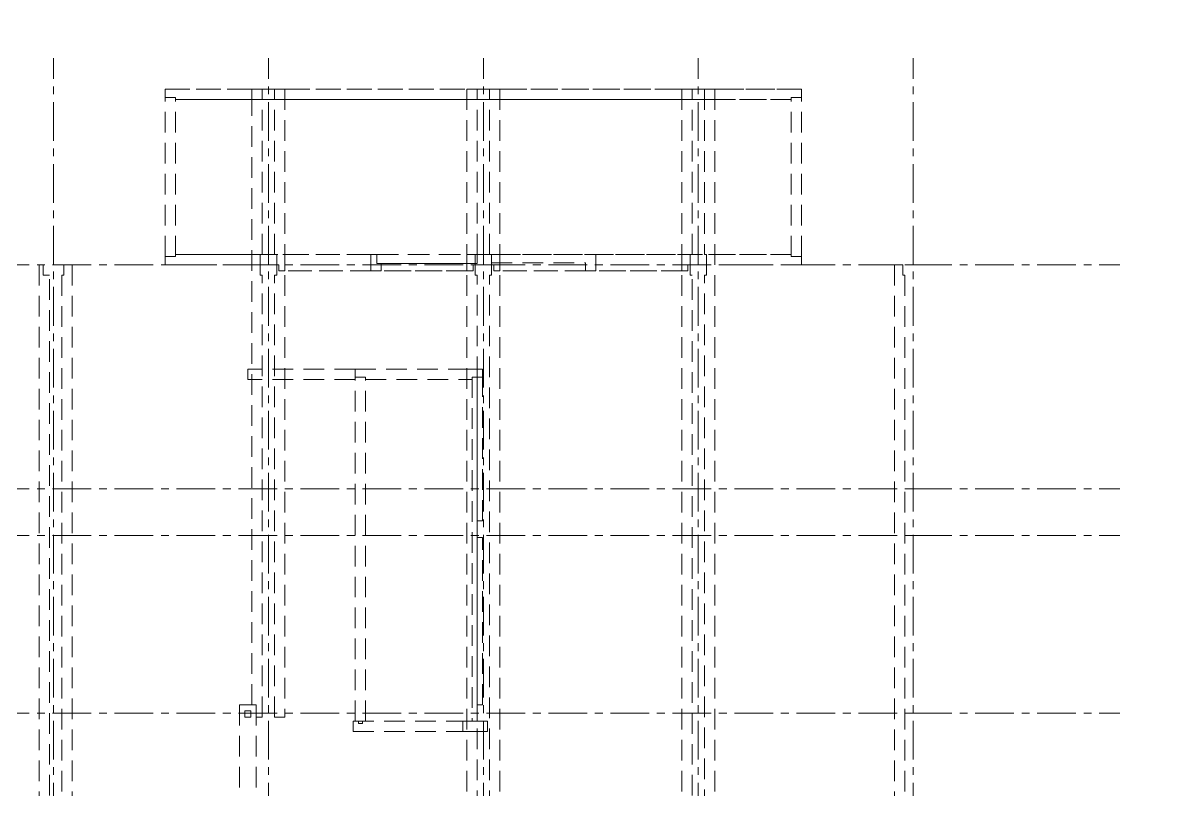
# Model space of a CAD drawing. Header units: millimetres. Extents: x 0 to 10920, y 0 to 297.
# Drawn here: x 2614.2 to 2837.2, y 148.5 to 297 of the extents above; entities that cross this region are included whole.
import ezdxf

# ---------------------------------------------------------------- set-up
doc = ezdxf.new("R2010")
doc.units = ezdxf.units.MM
doc.linetypes.add('K5LT_AXLED', pattern=[12, 7.5, -1.5, 1.5, -1.5])
doc.linetypes.add('K5LT_DASHED', pattern=[6, 4, -2])
doc.layers.add('Системный слой', color=7, linetype='Continuous')

# ---------------------------------------------------------------- blocks, each defined once
blk = doc.blocks.new('U252')
at = {"layer": 'Системный слой', "color": 30, "linetype": 'K5LT_AXLED', "lineweight": 18}
for p, q in [((2595.91, 163.4), (2786.51, 163.4)), ((2786.51, 163.4), (2826.51, 163.4))]:
    blk.add_line(p, q, dxfattribs=at)
blk = doc.blocks.new('U253')
at = {"layer": 'Системный слой', "color": 30, "linetype": 'K5LT_AXLED', "lineweight": 18}
for p, q in [((2595.91, 197.8), (2786.51, 197.8)), ((2786.51, 197.8), (2826.51, 197.8))]:
    blk.add_line(p, q, dxfattribs=at)
blk = doc.blocks.new('U254')
at = {"layer": 'Системный слой', "color": 30, "linetype": 'K5LT_AXLED', "lineweight": 18}
for p, q in [((2595.91, 206.8), (2786.51, 206.8)), ((2786.51, 206.8), (2826.51, 206.8))]:
    blk.add_line(p, q, dxfattribs=at)
blk = doc.blocks.new('U255')
at = {"layer": 'Системный слой', "color": 30, "linetype": 'K5LT_AXLED', "lineweight": 18}
for p, q in [((2595.91, 250.2), (2786.51, 250.2)), ((2786.51, 250.2), (2826.51, 250.2))]:
    blk.add_line(p, q, dxfattribs=at)
blk = doc.blocks.new('U257')
at = {"layer": 'Системный слой', "color": 30, "linetype": 'K5LT_AXLED', "lineweight": 18}
for p, q in [((2620.11, 250.2), (2620.11, 290.2)), ((2620.11, 58.4), (2620.11, 250.2))]:
    blk.add_line(p, q, dxfattribs=at)
blk = doc.blocks.new('U258')
at = {"layer": 'Системный слой', "color": 30, "linetype": 'K5LT_AXLED', "lineweight": 18}
for p, q in [((2661.71, 250.2), (2661.71, 290.2)), ((2661.71, 58.4), (2661.71, 250.2))]:
    blk.add_line(p, q, dxfattribs=at)
blk = doc.blocks.new('U259')
at = {"layer": 'Системный слой', "color": 30, "linetype": 'K5LT_AXLED', "lineweight": 18}
for p, q in [((2703.31, 250.2), (2703.31, 290.2)), ((2703.31, 58.4), (2703.31, 250.2))]:
    blk.add_line(p, q, dxfattribs=at)
blk = doc.blocks.new('U260')
at = {"layer": 'Системный слой', "color": 30, "linetype": 'K5LT_AXLED', "lineweight": 18}
for p, q in [((2744.91, 250.2), (2744.91, 290.2)), ((2744.91, 58.4), (2744.91, 250.2))]:
    blk.add_line(p, q, dxfattribs=at)
blk = doc.blocks.new('U261')
at = {"layer": 'Системный слой', "color": 30, "linetype": 'K5LT_AXLED', "lineweight": 18}
for p, q in [((2786.51, 250.2), (2786.51, 290.2)), ((2786.51, 58.4), (2786.51, 250.2))]:
    blk.add_line(p, q, dxfattribs=at)
blk = doc.blocks.new('U248')
at = {"layer": 'Системный слой'}
for name in ['U257', 'U258', 'U259', 'U260', 'U261', 'U255', 'U254', 'U253', 'U252']:
    blk.add_blockref(name, (0, 0), dxfattribs=at)
blk = doc.blocks.new('U282')
at = {"layer": 'Системный слой', "color": 7, "linetype": 'K5LT_DASHED', "lineweight": 18}
for p, q in [((2660.51, 284.2), (2658.51, 284.2)), ((2658.51, 165), (2658.51, 284.2)), ((2660.51, 252.2), (2660.51, 284.2)), ((2662.91, 252.2), (2662.91, 284.2)), ((2662.91, 284.2), (2664.91, 284.2)), ((2664.91, 284.2), (2664.91, 162.6)), ((2702.11, 284.2), (2700.11, 284.2)), ((2700.11, 284.2), (2700.11, 58)), ((2702.11, 252.2), (2702.11, 284.2)), ((2704.51, 252.2), (2704.51, 284.2)), ((2704.51, 284.2), (2706.51, 284.2)), ((2706.51, 284.2), (2706.51, 58)), ((2743.71, 284.2), (2741.71, 284.2)), ((2741.71, 284.2), (2741.71, 123.4)), ((2743.71, 252.2), (2743.71, 284.2)), ((2746.11, 284.2), (2746.11, 252.2)), ((2746.11, 284.2), (2748.11, 284.2)), ((2748.11, 124.2), (2748.11, 284.2)), ((2660.51, 252.2), (2660.11, 252.2)), ((2660.11, 252.2), (2660.11, 248.2)), ((2662.91, 252.2), (2663.31, 252.2)), ((2663.31, 248.2), (2663.31, 252.2)), ((2702.11, 252.2), (2701.71, 252.2)), ((2701.71, 248.2), (2701.71, 252.2)), ((2704.51, 252.2), (2704.91, 252.2)), ((2704.91, 248.2), (2704.91, 252.2)), ((2743.71, 252.2), (2743.31, 252.2)), ((2743.31, 248.2), (2743.31, 252.2)), ((2746.11, 252.2), (2746.51, 252.2)), ((2746.51, 252.2), (2746.51, 248.2)), ((2618.11, 250.2), (2617.31, 250.2)), ((2617.31, 250.2), (2617.31, 85)), ((2618.11, 248.2), (2618.11, 250.2)), ((2622.11, 248.2), (2622.11, 250.2)), ((2622.11, 250.2), (2623.71, 250.2)), ((2623.71, 250.2), (2623.71, 83.4)), ((2784.51, 250.2), (2782.91, 250.2)), ((2782.91, 250.2), (2782.91, 83.4)), ((2784.51, 248.2), (2784.51, 250.2)), ((2618.11, 248.2), (2619.31, 248.2)), ((2619.31, 87.4), (2619.31, 248.2)), ((2622.11, 248.2), (2621.71, 248.2)), ((2621.71, 248.2), (2621.71, 83.4)), ((2660.51, 248.2), (2660.11, 248.2)), ((2660.51, 162.6), (2660.51, 248.2)), ((2662.91, 162.6), (2662.91, 248.2)), ((2662.91, 248.2), (2663.31, 248.2)), ((2702.11, 248.2), (2701.71, 248.2)), ((2702.11, 60.4), (2702.11, 248.2)), ((2704.51, 60.4), (2704.51, 248.2)), ((2704.51, 248.2), (2704.91, 248.2)), ((2743.71, 248.2), (2743.31, 248.2)), ((2743.71, 123.4), (2743.71, 248.2)), ((2746.11, 126.6), (2746.11, 248.2)), ((2746.11, 248.2), (2746.51, 248.2)), ((2784.51, 248.2), (2784.91, 248.2)), ((2784.91, 248.2), (2784.91, 83.4)), ((2659.31, 165), (2658.51, 165)), ((2659.31, 165), (2659.31, 162.6)), ((2660.51, 162.6), (2659.31, 162.6)), ((2662.91, 162.6), (2664.91, 162.6))]:
    blk.add_line(p, q, dxfattribs=at)
blk = doc.blocks.new('U283')
at = {"layer": 'Системный слой', "color": 7, "linetype": 'K5LT_DASHED', "lineweight": 18}
for p, q in [((2641.71, 282.6), (2641.71, 284.2)), ((2658.51, 284.2), (2641.71, 284.2)), ((2641.71, 284.2), (2764.91, 284.2)), ((2658.51, 284.2), (2658.51, 282.2)), ((2664.91, 284.2), (2658.51, 284.2)), ((2664.91, 284.2), (2700.11, 284.2)), ((2664.91, 284.2), (2664.91, 282.2)), ((2700.11, 284.2), (2700.11, 282.2)), ((2706.51, 284.2), (2700.11, 284.2)), ((2706.51, 284.2), (2741.71, 284.2)), ((2706.51, 284.2), (2706.51, 282.2)), ((2741.71, 284.2), (2741.71, 282.2)), ((2748.11, 284.2), (2741.71, 284.2)), ((2748.11, 282.2), (2748.11, 284.2)), ((2748.11, 284.2), (2764.91, 284.2)), ((2764.91, 282.6), (2764.91, 284.2)), ((2641.71, 251.8), (2641.71, 282.6)), ((2643.71, 282.6), (2641.71, 282.6)), ((2641.71, 282.6), (2643.71, 282.6)), ((2643.71, 251.8), (2643.71, 282.6)), ((2643.71, 282.6), (2643.71, 282.2)), ((2658.51, 282.2), (2643.71, 282.2)), ((2762.91, 282.2), (2643.71, 282.2)), ((2664.91, 282.2), (2658.51, 282.2)), ((2700.11, 282.2), (2664.91, 282.2)), ((2706.51, 282.2), (2700.11, 282.2)), ((2741.71, 282.2), (2706.51, 282.2)), ((2748.11, 282.2), (2741.71, 282.2)), ((2748.11, 282.2), (2762.91, 282.2)), ((2762.91, 282.6), (2762.91, 282.2)), ((2762.91, 282.6), (2764.91, 282.6)), ((2762.91, 251.8), (2762.91, 282.6)), ((2764.91, 282.6), (2762.91, 282.6)), ((2764.91, 251.8), (2764.91, 282.6)), ((2643.71, 251.8), (2643.71, 252.2)), ((2643.71, 252.2), (2658.51, 252.2)), ((2681.51, 252.2), (2643.71, 252.2)), ((2658.51, 252.2), (2658.51, 250.2)), ((2658.51, 252.2), (2664.91, 252.2)), ((2664.91, 252.2), (2700.11, 252.2)), ((2664.91, 252.2), (2664.91, 249)), ((2682.71, 252.2), (2681.51, 252.2)), ((2681.51, 252.2), (2681.51, 249)), ((2682.71, 252.2), (2682.71, 250.44)), ((2682.71, 252.2), (2702.11, 252.2)), ((2700.11, 252.2), (2700.11, 249)), ((2700.11, 252.2), (2706.51, 252.2)), ((2704.91, 252.2), (2702.11, 252.2)), ((2702.11, 252.2), (2702.11, 250.44)), ((2704.91, 252.2), (2704.91, 250.6)), ((2704.91, 252.2), (2725.11, 252.2)), ((2706.51, 252.2), (2741.71, 252.2)), ((2706.51, 252.2), (2706.51, 249)), ((2725.11, 249), (2725.11, 252.2)), ((2762.91, 252.2), (2725.11, 252.2)), ((2741.71, 252.2), (2741.71, 249)), ((2741.71, 252.2), (2748.11, 252.2)), ((2748.11, 250.2), (2748.11, 252.2)), ((2748.11, 252.2), (2762.91, 252.2)), ((2762.91, 251.8), (2762.91, 252.2)), ((2641.71, 251.8), (2641.71, 250.2)), ((2641.71, 251.8), (2643.71, 251.8)), ((2643.71, 251.8), (2641.71, 251.8)), ((2641.71, 250.2), (2658.51, 250.2)), ((2663.71, 250.2), (2641.71, 250.2)), ((2658.51, 250.2), (2663.71, 250.2)), ((2663.71, 250.2), (2663.71, 249)), ((2683.51, 250.44), (2682.71, 250.44)), ((2702.11, 250.44), (2682.71, 250.44)), ((2683.51, 249), (2683.51, 250.44)), ((2683.51, 250.44), (2702.11, 250.44)), ((2705.31, 250.2), (2701.31, 250.2)), ((2701.31, 250.2), (2701.31, 249)), ((2704.91, 250.6), (2723.11, 250.6)), ((2705.31, 250.2), (2705.31, 249)), ((2723.11, 250.6), (2723.11, 249)), ((2764.91, 250.2), (2742.91, 250.2)), ((2742.91, 250.2), (2742.91, 249)), ((2742.91, 250.2), (2748.11, 250.2)), ((2764.91, 250.2), (2748.11, 250.2)), ((2762.91, 251.8), (2764.91, 251.8)), ((2764.91, 251.8), (2762.91, 251.8)), ((2764.91, 251.8), (2764.91, 250.2)), ((2664.91, 249), (2663.71, 249)), ((2681.51, 249), (2663.71, 249)), ((2700.11, 249), (2664.91, 249)), ((2681.51, 249), (2683.51, 249)), ((2701.31, 249), (2683.51, 249)), ((2700.11, 249), (2701.31, 249)), ((2723.11, 249), (2705.31, 249)), ((2705.31, 249), (2706.51, 249)), ((2741.71, 249), (2706.51, 249)), ((2723.11, 249), (2725.11, 249)), ((2742.91, 249), (2725.11, 249)), ((2742.91, 249), (2741.71, 249)), ((2678.51, 230), (2657.71, 230)), ((2657.71, 228), (2657.71, 230)), ((2678.51, 228.4), (2678.51, 230)), ((2678.51, 230), (2700.11, 230)), ((2678.51, 230), (2703.11, 230)), ((2700.11, 228), (2700.11, 230)), ((2700.11, 230), (2703.11, 230)), ((2703.11, 228.4), (2703.11, 230)), ((2678.51, 228), (2657.71, 228)), ((2678.51, 228.4), (2680.51, 228.4)), ((2678.51, 228.4), (2678.51, 228)), ((2678.51, 161.8), (2678.51, 228.4)), ((2680.51, 228.4), (2678.51, 228.4)), ((2680.51, 228.4), (2680.51, 228)), ((2680.51, 161.8), (2680.51, 228.4)), ((2680.51, 228), (2701.11, 228)), ((2680.51, 228), (2700.11, 228)), ((2700.11, 228), (2701.11, 228)), ((2701.11, 228.4), (2703.11, 228.4)), ((2701.11, 228.4), (2701.11, 228)), ((2702.11, 228.4), (2701.11, 228.4)), ((2703.11, 228.4), (2701.11, 228.4)), ((2701.11, 228.4), (2701.11, 161.8)), ((2702.11, 200.6), (2702.11, 228.4)), ((2702.11, 228.4), (2703.11, 228.4)), ((2703.11, 200.6), (2703.11, 228.4)), ((2703.11, 200.6), (2702.11, 200.6)), ((2702.11, 197.4), (2702.11, 200.6)), ((2702.11, 165), (2702.11, 197.4)), ((2702.11, 197.4), (2703.11, 197.4)), ((2703.11, 165), (2703.11, 197.4)), ((2656.11, 165), (2656.11, 115.2)), ((2656.11, 165), (2659.31, 165)), ((2658.31, 163.8), (2657.11, 163.8)), ((2657.11, 163.8), (2657.11, 162.6)), ((2658.31, 163.8), (2658.31, 162.6)), ((2659.31, 165), (2659.31, 115.2)), ((2703.11, 165), (2702.11, 165)), ((2702.11, 165), (2702.11, 161.8)), ((2657.11, 162.6), (2658.31, 162.6)), ((2678.11, 159.8), (2678.11, 161.8)), ((2678.11, 161.8), (2704.11, 161.8)), ((2678.11, 161.8), (2699.31, 161.8)), ((2680.51, 161.8), (2678.51, 161.8)), ((2679.11, 161.8), (2679.11, 161.4)), ((2679.11, 161.8), (2679.91, 161.8)), ((2679.91, 161.8), (2679.11, 161.8)), ((2679.11, 161.8), (2679.11, 161.4)), ((2679.11, 161.4), (2679.91, 161.4)), ((2679.11, 161.4), (2679.91, 161.4)), ((2679.91, 161.8), (2679.91, 161.4)), ((2679.91, 161.8), (2679.91, 161.4)), ((2699.31, 159.8), (2699.31, 161.8)), ((2699.31, 161.8), (2704.11, 161.8)), ((2702.11, 161.8), (2701.11, 161.8)), ((2704.11, 159.8), (2704.11, 161.8)), ((2678.11, 159.8), (2704.11, 159.8)), ((2678.11, 159.8), (2699.31, 159.8)), ((2704.11, 159.8), (2699.31, 159.8))]:
    blk.add_line(p, q, dxfattribs=at)

msp = doc.modelspace()

# ---------------------------------------------------------------- block references
at = {"layer": 'Системный слой'}
for name in ['U248', 'U282', 'U283']:
    msp.add_blockref(name, (0, 0), dxfattribs=at)

doc.saveas('drawing.dxf')
